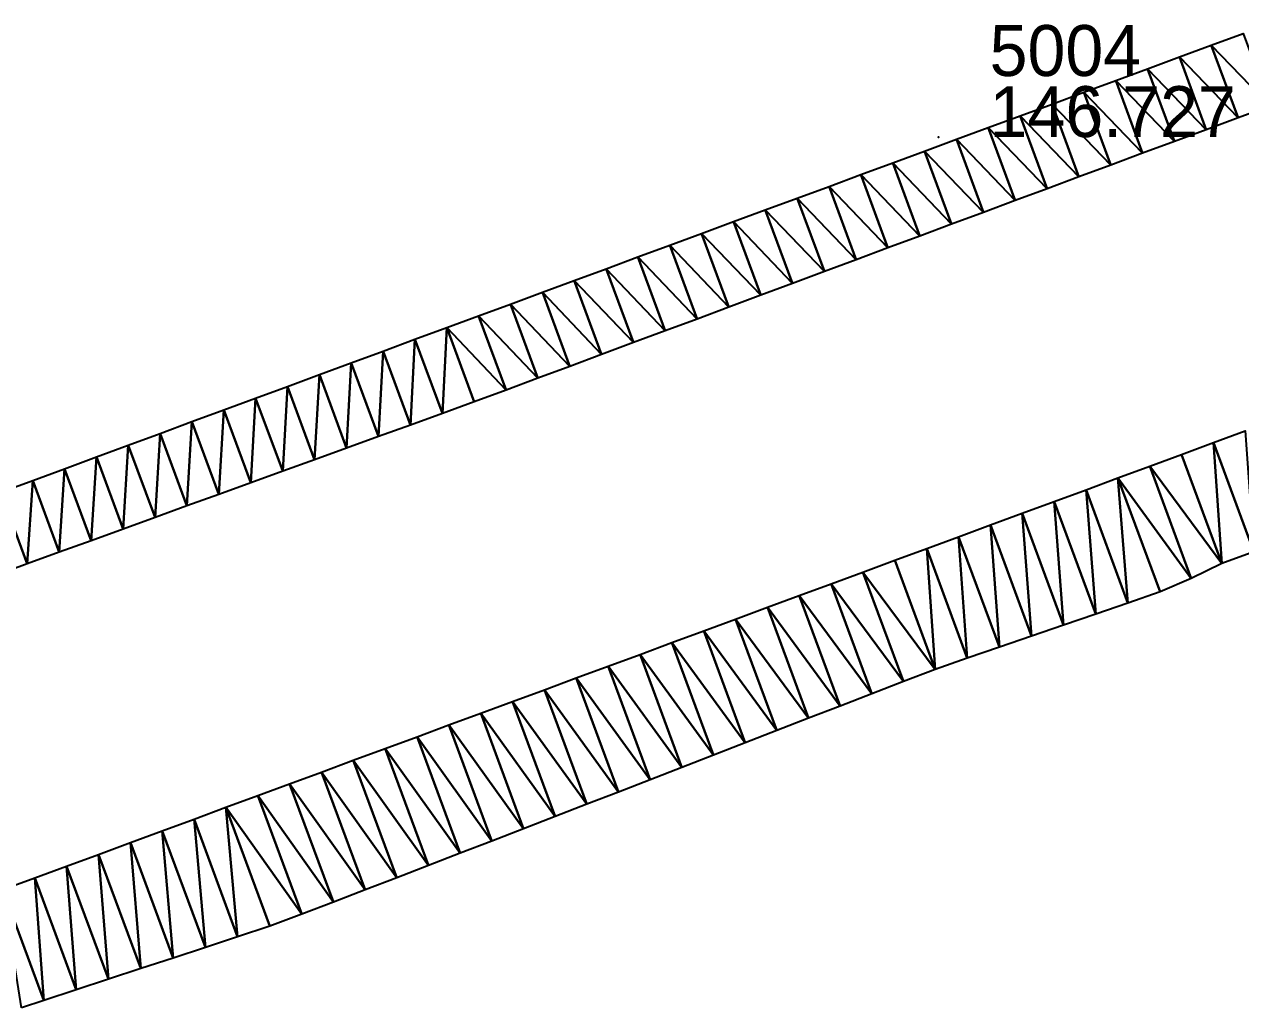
# Model space of a CAD drawing. Header units: metres. Extents: x 1882598 to 1885460, y 3171405 to 3171756.
# Drawn here: x 1884864.41 to 1884900.23, y 3171640.27 to 3171669.24 of the extents above; entities that cross this region are included whole.
import ezdxf

# ---------------------------------------------------------------- set-up
doc = ezdxf.new("R2010")
doc.units = ezdxf.units.M
doc.header["$MEASUREMENT"] = 0
doc.layers.add('pntelev', color=2, linetype='Continuous')
doc.layers.add('pntno', color=3, linetype='Continuous')
doc.layers.add('Triangles surfaces projet', color=7, linetype='Continuous', true_color=0x848484)

msp = doc.modelspace()

# ---------------------------------------------------------------- linework, layer by layer
msp.add_point((1884891.338, 3171665.919, 146.727))
at = {"layer": 'Triangles surfaces projet'}
for points in [[(1884901.096, 3171666.83, 146.683), (1884899.366, 3171668.626, 146.587), (1884900.304, 3171668.973, 146.626), (1884901.096, 3171666.83, 146.683)], [(1884900.304, 3171668.973, 146.976), (1884901.096, 3171666.83, 147.033), (1884899.366, 3171668.626, 146.937), (1884900.304, 3171668.973, 146.976)], [(1884898.428, 3171668.279, 146.547), (1884899.366, 3171668.626, 146.587), (1884900.158, 3171666.483, 146.644), (1884898.428, 3171668.279, 146.547)], [(1884899.366, 3171668.626, 146.937), (1884900.158, 3171666.483, 146.994), (1884898.428, 3171668.279, 146.897), (1884899.366, 3171668.626, 146.937)], [(1884901.096, 3171666.83, 146.683), (1884900.158, 3171666.483, 146.644), (1884899.366, 3171668.626, 146.587), (1884901.096, 3171666.83, 146.683)], [(1884901.096, 3171666.83, 147.033), (1884900.158, 3171666.483, 146.994), (1884899.366, 3171668.626, 146.937), (1884901.096, 3171666.83, 147.033)], [(1884898.428, 3171668.279, 146.547), (1884899.22, 3171666.136, 146.604), (1884897.49, 3171667.933, 146.508), (1884898.428, 3171668.279, 146.547)], [(1884898.428, 3171668.279, 146.897), (1884899.22, 3171666.136, 146.954), (1884897.49, 3171667.933, 146.858), (1884898.428, 3171668.279, 146.897)], [(1884900.158, 3171666.483, 146.644), (1884899.22, 3171666.136, 146.604), (1884898.428, 3171668.279, 146.547), (1884900.158, 3171666.483, 146.644)], [(1884900.158, 3171666.483, 146.994), (1884899.22, 3171666.136, 146.954), (1884898.428, 3171668.279, 146.897), (1884900.158, 3171666.483, 146.994)], [(1884897.49, 3171667.933, 146.508), (1884898.282, 3171665.789, 146.565), (1884896.552, 3171667.586, 146.468), (1884897.49, 3171667.933, 146.508)], [(1884897.49, 3171667.933, 146.858), (1884898.282, 3171665.789, 146.915), (1884896.552, 3171667.586, 146.818), (1884897.49, 3171667.933, 146.858)], [(1884897.49, 3171667.933, 146.508), (1884899.22, 3171666.136, 146.604), (1884898.282, 3171665.789, 146.565), (1884897.49, 3171667.933, 146.508)], [(1884899.22, 3171666.136, 146.954), (1884898.282, 3171665.789, 146.915), (1884897.49, 3171667.933, 146.858), (1884899.22, 3171666.136, 146.954)], [(1884895.614, 3171667.24, 146.429), (1884896.552, 3171667.586, 146.468), (1884897.345, 3171665.442, 146.525), (1884895.614, 3171667.24, 146.429)], [(1884896.552, 3171667.586, 146.818), (1884897.345, 3171665.442, 146.875), (1884895.614, 3171667.24, 146.779), (1884896.552, 3171667.586, 146.818)], [(1884897.345, 3171665.442, 146.525), (1884896.552, 3171667.586, 146.468), (1884898.282, 3171665.789, 146.565), (1884897.345, 3171665.442, 146.525)], [(1884898.282, 3171665.789, 146.915), (1884897.345, 3171665.442, 146.875), (1884896.552, 3171667.586, 146.818), (1884898.282, 3171665.789, 146.915)], [(1884895.614, 3171667.24, 146.429), (1884896.407, 3171665.095, 146.486), (1884894.676, 3171666.893, 146.389), (1884895.614, 3171667.24, 146.429)], [(1884895.614, 3171667.24, 146.779), (1884896.407, 3171665.095, 146.836), (1884894.676, 3171666.893, 146.739), (1884895.614, 3171667.24, 146.779)], [(1884896.407, 3171665.095, 146.486), (1884895.614, 3171667.24, 146.429), (1884897.345, 3171665.442, 146.525), (1884896.407, 3171665.095, 146.486)], [(1884897.345, 3171665.442, 146.875), (1884896.407, 3171665.095, 146.836), (1884895.614, 3171667.24, 146.779), (1884897.345, 3171665.442, 146.875)], [(1884894.676, 3171666.893, 146.389), (1884895.469, 3171664.747, 146.446), (1884893.738, 3171666.546, 146.35), (1884894.676, 3171666.893, 146.389)], [(1884894.676, 3171666.893, 146.739), (1884895.469, 3171664.747, 146.796), (1884893.738, 3171666.546, 146.7), (1884894.676, 3171666.893, 146.739)], [(1884895.469, 3171664.747, 146.446), (1884894.676, 3171666.893, 146.389), (1884896.407, 3171665.095, 146.486), (1884895.469, 3171664.747, 146.446)], [(1884896.407, 3171665.095, 146.836), (1884895.469, 3171664.747, 146.796), (1884894.676, 3171666.893, 146.739), (1884896.407, 3171665.095, 146.836)], [(1884893.738, 3171666.546, 146.35), (1884894.532, 3171664.398, 146.407), (1884892.8, 3171666.2, 146.311), (1884893.738, 3171666.546, 146.35)], [(1884893.738, 3171666.546, 146.7), (1884894.532, 3171664.398, 146.757), (1884892.8, 3171666.2, 146.661), (1884893.738, 3171666.546, 146.7)], [(1884895.469, 3171664.747, 146.446), (1884894.532, 3171664.398, 146.407), (1884893.738, 3171666.546, 146.35), (1884895.469, 3171664.747, 146.446)], [(1884895.469, 3171664.747, 146.796), (1884894.532, 3171664.398, 146.757), (1884893.738, 3171666.546, 146.7), (1884895.469, 3171664.747, 146.796)], [(1884893.595, 3171664.049, 146.368), (1884891.862, 3171665.853, 146.271), (1884892.8, 3171666.2, 146.311), (1884893.595, 3171664.049, 146.368)], [(1884892.8, 3171666.2, 146.661), (1884893.595, 3171664.049, 146.718), (1884891.862, 3171665.853, 146.621), (1884892.8, 3171666.2, 146.661)], [(1884894.532, 3171664.398, 146.407), (1884893.595, 3171664.049, 146.368), (1884892.8, 3171666.2, 146.311), (1884894.532, 3171664.398, 146.407)], [(1884894.532, 3171664.398, 146.757), (1884893.595, 3171664.049, 146.718), (1884892.8, 3171666.2, 146.661), (1884894.532, 3171664.398, 146.757)], [(1884891.862, 3171665.853, 146.271), (1884892.658, 3171663.7, 146.329), (1884890.924, 3171665.507, 146.232), (1884891.862, 3171665.853, 146.271)], [(1884891.862, 3171665.853, 146.621), (1884892.658, 3171663.7, 146.679), (1884890.924, 3171665.507, 146.582), (1884891.862, 3171665.853, 146.621)], [(1884893.595, 3171664.049, 146.368), (1884892.658, 3171663.7, 146.329), (1884891.862, 3171665.853, 146.271), (1884893.595, 3171664.049, 146.368)], [(1884893.595, 3171664.049, 146.718), (1884892.658, 3171663.7, 146.679), (1884891.862, 3171665.853, 146.621), (1884893.595, 3171664.049, 146.718)], [(1884889.986, 3171665.16, 146.193), (1884890.924, 3171665.507, 146.232), (1884891.721, 3171663.351, 146.29), (1884889.986, 3171665.16, 146.193)], [(1884890.924, 3171665.507, 146.582), (1884891.721, 3171663.351, 146.64), (1884889.986, 3171665.16, 146.543), (1884890.924, 3171665.507, 146.582)], [(1884890.924, 3171665.507, 146.232), (1884892.658, 3171663.7, 146.329), (1884891.721, 3171663.351, 146.29), (1884890.924, 3171665.507, 146.232)], [(1884892.658, 3171663.7, 146.679), (1884891.721, 3171663.351, 146.64), (1884890.924, 3171665.507, 146.582), (1884892.658, 3171663.7, 146.679)], [(1884889.986, 3171665.16, 146.193), (1884890.784, 3171663.002, 146.25), (1884889.048, 3171664.813, 146.154), (1884889.986, 3171665.16, 146.193)], [(1884889.986, 3171665.16, 146.543), (1884890.784, 3171663.002, 146.6), (1884889.048, 3171664.813, 146.504), (1884889.986, 3171665.16, 146.543)], [(1884889.986, 3171665.16, 146.193), (1884891.721, 3171663.351, 146.29), (1884890.784, 3171663.002, 146.25), (1884889.986, 3171665.16, 146.193)], [(1884891.721, 3171663.351, 146.64), (1884890.784, 3171663.002, 146.6), (1884889.986, 3171665.16, 146.543), (1884891.721, 3171663.351, 146.64)], [(1884889.846, 3171662.653, 146.211), (1884888.11, 3171664.467, 146.115), (1884889.048, 3171664.813, 146.154), (1884889.846, 3171662.653, 146.211)], [(1884889.048, 3171664.813, 146.504), (1884889.846, 3171662.653, 146.561), (1884888.11, 3171664.467, 146.465), (1884889.048, 3171664.813, 146.504)], [(1884890.784, 3171663.002, 146.25), (1884889.846, 3171662.653, 146.211), (1884889.048, 3171664.813, 146.154), (1884890.784, 3171663.002, 146.25)], [(1884890.784, 3171663.002, 146.6), (1884889.846, 3171662.653, 146.561), (1884889.048, 3171664.813, 146.504), (1884890.784, 3171663.002, 146.6)], [(1884887.172, 3171664.12, 146.076), (1884888.11, 3171664.467, 146.115), (1884888.909, 3171662.304, 146.172), (1884887.172, 3171664.12, 146.076)], [(1884888.11, 3171664.467, 146.465), (1884888.909, 3171662.304, 146.522), (1884887.172, 3171664.12, 146.426), (1884888.11, 3171664.467, 146.465)], [(1884889.846, 3171662.653, 146.211), (1884888.909, 3171662.304, 146.172), (1884888.11, 3171664.467, 146.115), (1884889.846, 3171662.653, 146.211)], [(1884889.846, 3171662.653, 146.561), (1884888.909, 3171662.304, 146.522), (1884888.11, 3171664.467, 146.465), (1884889.846, 3171662.653, 146.561)], [(1884887.172, 3171664.12, 146.076), (1884887.972, 3171661.955, 146.133), (1884886.234, 3171663.774, 146.037), (1884887.172, 3171664.12, 146.076)], [(1884887.172, 3171664.12, 146.426), (1884887.972, 3171661.955, 146.483), (1884886.234, 3171663.774, 146.387), (1884887.172, 3171664.12, 146.426)], [(1884888.909, 3171662.304, 146.172), (1884887.972, 3171661.955, 146.133), (1884887.172, 3171664.12, 146.076), (1884888.909, 3171662.304, 146.172)], [(1884888.909, 3171662.304, 146.522), (1884887.972, 3171661.955, 146.483), (1884887.172, 3171664.12, 146.426), (1884888.909, 3171662.304, 146.522)], [(1884887.035, 3171661.606, 146.094), (1884885.296, 3171663.427, 145.998), (1884886.234, 3171663.774, 146.037), (1884887.035, 3171661.606, 146.094)], [(1884886.234, 3171663.774, 146.387), (1884887.035, 3171661.606, 146.444), (1884885.296, 3171663.427, 146.348), (1884886.234, 3171663.774, 146.387)], [(1884886.234, 3171663.774, 146.037), (1884887.972, 3171661.955, 146.133), (1884887.035, 3171661.606, 146.094), (1884886.234, 3171663.774, 146.037)], [(1884887.972, 3171661.955, 146.483), (1884887.035, 3171661.606, 146.444), (1884886.234, 3171663.774, 146.387), (1884887.972, 3171661.955, 146.483)], [(1884885.296, 3171663.427, 145.998), (1884886.098, 3171661.257, 146.055), (1884884.358, 3171663.08, 145.959), (1884885.296, 3171663.427, 145.998)], [(1884885.296, 3171663.427, 146.348), (1884886.098, 3171661.257, 146.405), (1884884.358, 3171663.08, 146.309), (1884885.296, 3171663.427, 146.348)], [(1884886.098, 3171661.257, 146.055), (1884885.296, 3171663.427, 145.998), (1884887.035, 3171661.606, 146.094), (1884886.098, 3171661.257, 146.055)], [(1884887.035, 3171661.606, 146.444), (1884886.098, 3171661.257, 146.405), (1884885.296, 3171663.427, 146.348), (1884887.035, 3171661.606, 146.444)], [(1884884.224, 3171660.559, 145.978), (1884882.482, 3171662.387, 145.881), (1884883.42, 3171662.734, 145.92), (1884884.224, 3171660.559, 145.978)], [(1884883.42, 3171662.734, 146.27), (1884884.224, 3171660.559, 146.328), (1884882.482, 3171662.387, 146.231), (1884883.42, 3171662.734, 146.27)], [(1884883.42, 3171662.734, 145.92), (1884884.358, 3171663.08, 145.959), (1884885.161, 3171660.908, 146.017), (1884883.42, 3171662.734, 145.92)], [(1884884.358, 3171663.08, 146.309), (1884885.161, 3171660.908, 146.367), (1884883.42, 3171662.734, 146.27), (1884884.358, 3171663.08, 146.309)], [(1884884.224, 3171660.559, 145.978), (1884883.42, 3171662.734, 145.92), (1884885.161, 3171660.908, 146.017), (1884884.224, 3171660.559, 145.978)], [(1884885.161, 3171660.908, 146.367), (1884884.224, 3171660.559, 146.328), (1884883.42, 3171662.734, 146.27), (1884885.161, 3171660.908, 146.367)], [(1884885.161, 3171660.908, 146.017), (1884884.358, 3171663.08, 145.959), (1884886.098, 3171661.257, 146.055), (1884885.161, 3171660.908, 146.017)], [(1884886.098, 3171661.257, 146.405), (1884885.161, 3171660.908, 146.367), (1884884.358, 3171663.08, 146.309), (1884886.098, 3171661.257, 146.405)], [(1884882.482, 3171662.387, 145.881), (1884883.286, 3171660.21, 145.939), (1884881.544, 3171662.041, 145.842), (1884882.482, 3171662.387, 145.881)], [(1884882.482, 3171662.387, 146.231), (1884883.286, 3171660.21, 146.289), (1884881.544, 3171662.041, 146.192), (1884882.482, 3171662.387, 146.231)], [(1884883.286, 3171660.21, 145.939), (1884882.482, 3171662.387, 145.881), (1884884.224, 3171660.559, 145.978), (1884883.286, 3171660.21, 145.939)], [(1884884.224, 3171660.559, 146.328), (1884883.286, 3171660.21, 146.289), (1884882.482, 3171662.387, 146.231), (1884884.224, 3171660.559, 146.328)], [(1884881.544, 3171662.041, 145.842), (1884882.349, 3171659.862, 145.9), (1884880.606, 3171661.694, 145.803), (1884881.544, 3171662.041, 145.842)], [(1884881.544, 3171662.041, 146.192), (1884882.349, 3171659.862, 146.25), (1884880.606, 3171661.694, 146.153), (1884881.544, 3171662.041, 146.192)], [(1884882.349, 3171659.862, 145.9), (1884881.544, 3171662.041, 145.842), (1884883.286, 3171660.21, 145.939), (1884882.349, 3171659.862, 145.9)], [(1884883.286, 3171660.21, 146.289), (1884882.349, 3171659.862, 146.25), (1884881.544, 3171662.041, 146.192), (1884883.286, 3171660.21, 146.289)], [(1884879.668, 3171661.347, 145.765), (1884880.606, 3171661.694, 145.803), (1884881.412, 3171659.513, 145.862), (1884879.668, 3171661.347, 145.765)], [(1884880.606, 3171661.694, 146.153), (1884881.412, 3171659.513, 146.212), (1884879.668, 3171661.347, 146.115), (1884880.606, 3171661.694, 146.153)], [(1884881.412, 3171659.513, 145.862), (1884880.606, 3171661.694, 145.803), (1884882.349, 3171659.862, 145.9), (1884881.412, 3171659.513, 145.862)], [(1884882.349, 3171659.862, 146.25), (1884881.412, 3171659.513, 146.212), (1884880.606, 3171661.694, 146.153), (1884882.349, 3171659.862, 146.25)], [(1884880.475, 3171659.164, 145.823), (1884878.73, 3171661.001, 145.726), (1884879.668, 3171661.347, 145.765), (1884880.475, 3171659.164, 145.823)], [(1884879.668, 3171661.347, 146.115), (1884880.475, 3171659.164, 146.173), (1884878.73, 3171661.001, 146.076), (1884879.668, 3171661.347, 146.115)], [(1884879.668, 3171661.347, 145.765), (1884881.412, 3171659.513, 145.862), (1884880.475, 3171659.164, 145.823), (1884879.668, 3171661.347, 145.765)], [(1884881.412, 3171659.513, 146.212), (1884880.475, 3171659.164, 146.173), (1884879.668, 3171661.347, 146.115), (1884881.412, 3171659.513, 146.212)], [(1884878.73, 3171661.001, 145.726), (1884879.538, 3171658.815, 145.784), (1884877.792, 3171660.654, 145.687), (1884878.73, 3171661.001, 145.726)], [(1884878.73, 3171661.001, 146.076), (1884879.538, 3171658.815, 146.134), (1884877.792, 3171660.654, 146.037), (1884878.73, 3171661.001, 146.076)], [(1884878.73, 3171661.001, 145.726), (1884880.475, 3171659.164, 145.823), (1884879.538, 3171658.815, 145.784), (1884878.73, 3171661.001, 145.726)], [(1884880.475, 3171659.164, 146.173), (1884879.538, 3171658.815, 146.134), (1884878.73, 3171661.001, 146.076), (1884880.475, 3171659.164, 146.173)], [(1884876.854, 3171660.308, 145.649), (1884877.792, 3171660.654, 145.687), (1884878.601, 3171658.466, 145.746), (1884876.854, 3171660.308, 145.649)], [(1884877.792, 3171660.654, 146.037), (1884878.601, 3171658.466, 146.096), (1884876.854, 3171660.308, 145.999), (1884877.792, 3171660.654, 146.037)], [(1884878.601, 3171658.466, 145.746), (1884877.792, 3171660.654, 145.687), (1884879.538, 3171658.815, 145.784), (1884878.601, 3171658.466, 145.746)], [(1884879.538, 3171658.815, 146.134), (1884878.601, 3171658.466, 146.096), (1884877.792, 3171660.654, 146.037), (1884879.538, 3171658.815, 146.134)], [(1884876.724, 3171657.775, 145.668), (1884875.916, 3171659.961, 145.61), (1884876.854, 3171660.308, 145.649), (1884876.724, 3171657.775, 145.668)], [(1884876.854, 3171660.308, 145.999), (1884876.724, 3171657.775, 146.018), (1884875.916, 3171659.961, 145.96), (1884876.854, 3171660.308, 145.999)], [(1884876.724, 3171657.775, 145.668), (1884876.854, 3171660.308, 145.649), (1884877.664, 3171658.117, 145.707), (1884876.724, 3171657.775, 145.668)], [(1884877.664, 3171658.117, 146.057), (1884876.724, 3171657.775, 146.018), (1884876.854, 3171660.308, 145.999), (1884877.664, 3171658.117, 146.057)], [(1884877.664, 3171658.117, 145.707), (1884876.854, 3171660.308, 145.649), (1884878.601, 3171658.466, 145.746), (1884877.664, 3171658.117, 145.707)], [(1884878.601, 3171658.466, 146.096), (1884877.664, 3171658.117, 146.057), (1884876.854, 3171660.308, 145.999), (1884878.601, 3171658.466, 146.096)], [(1884875.916, 3171659.961, 145.61), (1884875.784, 3171657.434, 145.63), (1884874.978, 3171659.614, 145.572), (1884875.916, 3171659.961, 145.61)], [(1884875.916, 3171659.961, 145.96), (1884875.784, 3171657.434, 145.98), (1884874.978, 3171659.614, 145.922), (1884875.916, 3171659.961, 145.96)], [(1884875.916, 3171659.961, 145.61), (1884876.724, 3171657.775, 145.668), (1884875.784, 3171657.434, 145.63), (1884875.916, 3171659.961, 145.61)], [(1884876.724, 3171657.775, 146.018), (1884875.784, 3171657.434, 145.98), (1884875.916, 3171659.961, 145.96), (1884876.724, 3171657.775, 146.018)], [(1884874.843, 3171657.093, 145.591), (1884874.04, 3171659.268, 145.533), (1884874.978, 3171659.614, 145.572), (1884874.843, 3171657.093, 145.591)], [(1884874.978, 3171659.614, 145.922), (1884874.843, 3171657.093, 145.941), (1884874.04, 3171659.268, 145.883), (1884874.978, 3171659.614, 145.922)], [(1884875.784, 3171657.434, 145.63), (1884874.843, 3171657.093, 145.591), (1884874.978, 3171659.614, 145.572), (1884875.784, 3171657.434, 145.63)], [(1884875.784, 3171657.434, 145.98), (1884874.843, 3171657.093, 145.941), (1884874.978, 3171659.614, 145.922), (1884875.784, 3171657.434, 145.98)], [(1884874.04, 3171659.268, 145.533), (1884873.903, 3171656.753, 145.553), (1884873.102, 3171658.921, 145.495), (1884874.04, 3171659.268, 145.533)], [(1884874.04, 3171659.268, 145.883), (1884873.903, 3171656.753, 145.903), (1884873.102, 3171658.921, 145.845), (1884874.04, 3171659.268, 145.883)], [(1884874.843, 3171657.093, 145.591), (1884873.903, 3171656.753, 145.553), (1884874.04, 3171659.268, 145.533), (1884874.843, 3171657.093, 145.591)], [(1884874.843, 3171657.093, 145.941), (1884873.903, 3171656.753, 145.903), (1884874.04, 3171659.268, 145.883), (1884874.843, 3171657.093, 145.941)], [(1884872.963, 3171656.412, 145.514), (1884872.164, 3171658.575, 145.456), (1884873.102, 3171658.921, 145.495), (1884872.963, 3171656.412, 145.514)], [(1884873.102, 3171658.921, 145.845), (1884872.963, 3171656.412, 145.864), (1884872.164, 3171658.575, 145.806), (1884873.102, 3171658.921, 145.845)], [(1884873.903, 3171656.753, 145.553), (1884872.963, 3171656.412, 145.514), (1884873.102, 3171658.921, 145.495), (1884873.903, 3171656.753, 145.553)], [(1884873.903, 3171656.753, 145.903), (1884872.963, 3171656.412, 145.864), (1884873.102, 3171658.921, 145.845), (1884873.903, 3171656.753, 145.903)], [(1884871.226, 3171658.228, 145.418), (1884872.164, 3171658.575, 145.456), (1884872.023, 3171656.072, 145.476), (1884871.226, 3171658.228, 145.418)], [(1884872.164, 3171658.575, 145.806), (1884872.023, 3171656.072, 145.826), (1884871.226, 3171658.228, 145.768), (1884872.164, 3171658.575, 145.806)], [(1884872.963, 3171656.412, 145.514), (1884872.023, 3171656.072, 145.476), (1884872.164, 3171658.575, 145.456), (1884872.963, 3171656.412, 145.514)], [(1884872.963, 3171656.412, 145.864), (1884872.023, 3171656.072, 145.826), (1884872.164, 3171658.575, 145.806), (1884872.963, 3171656.412, 145.864)], [(1884871.226, 3171658.228, 145.418), (1884871.083, 3171655.731, 145.437), (1884870.288, 3171657.881, 145.38), (1884871.226, 3171658.228, 145.418)], [(1884871.226, 3171658.228, 145.768), (1884871.083, 3171655.731, 145.787), (1884870.288, 3171657.881, 145.73), (1884871.226, 3171658.228, 145.768)], [(1884871.226, 3171658.228, 145.418), (1884872.023, 3171656.072, 145.476), (1884871.083, 3171655.731, 145.437), (1884871.226, 3171658.228, 145.418)], [(1884872.023, 3171656.072, 145.826), (1884871.083, 3171655.731, 145.787), (1884871.226, 3171658.228, 145.768), (1884872.023, 3171656.072, 145.826)], [(1884869.35, 3171657.535, 145.342), (1884870.288, 3171657.881, 145.38), (1884870.142, 3171655.39, 145.399), (1884869.35, 3171657.535, 145.342)], [(1884870.288, 3171657.881, 145.73), (1884870.142, 3171655.39, 145.749), (1884869.35, 3171657.535, 145.692), (1884870.288, 3171657.881, 145.73)], [(1884870.142, 3171655.39, 145.399), (1884870.288, 3171657.881, 145.38), (1884871.083, 3171655.731, 145.437), (1884870.142, 3171655.39, 145.399)], [(1884871.083, 3171655.731, 145.787), (1884870.142, 3171655.39, 145.749), (1884870.288, 3171657.881, 145.73), (1884871.083, 3171655.731, 145.787)], [(1884868.412, 3171657.188, 145.303), (1884869.35, 3171657.535, 145.342), (1884869.202, 3171655.05, 145.36), (1884868.412, 3171657.188, 145.303)], [(1884869.35, 3171657.535, 145.692), (1884869.202, 3171655.05, 145.71), (1884868.412, 3171657.188, 145.653), (1884869.35, 3171657.535, 145.692)], [(1884869.202, 3171655.05, 145.36), (1884869.35, 3171657.535, 145.342), (1884870.142, 3171655.39, 145.399), (1884869.202, 3171655.05, 145.36)], [(1884870.142, 3171655.39, 145.749), (1884869.202, 3171655.05, 145.71), (1884869.35, 3171657.535, 145.692), (1884870.142, 3171655.39, 145.749)], [(1884868.412, 3171657.188, 145.303), (1884868.262, 3171654.709, 145.322), (1884867.474, 3171656.842, 145.265), (1884868.412, 3171657.188, 145.303)], [(1884868.412, 3171657.188, 145.653), (1884868.262, 3171654.709, 145.672), (1884867.474, 3171656.842, 145.615), (1884868.412, 3171657.188, 145.653)], [(1884868.262, 3171654.709, 145.322), (1884868.412, 3171657.188, 145.303), (1884869.202, 3171655.05, 145.36), (1884868.262, 3171654.709, 145.322)], [(1884869.202, 3171655.05, 145.71), (1884868.262, 3171654.709, 145.672), (1884868.412, 3171657.188, 145.653), (1884869.202, 3171655.05, 145.71)], [(1884900.617, 3171653.7, 146.533), (1884899.429, 3171656.917, 146.926), (1884900.367, 3171657.263, 146.966), (1884900.617, 3171653.7, 146.533)], [(1884867.474, 3171656.842, 145.265), (1884867.322, 3171654.368, 145.284), (1884866.536, 3171656.495, 145.227), (1884867.474, 3171656.842, 145.265)], [(1884867.474, 3171656.842, 145.615), (1884867.322, 3171654.368, 145.634), (1884866.536, 3171656.495, 145.577), (1884867.474, 3171656.842, 145.615)], [(1884867.322, 3171654.368, 145.284), (1884867.474, 3171656.842, 145.265), (1884868.262, 3171654.709, 145.322), (1884867.322, 3171654.368, 145.284)], [(1884868.262, 3171654.709, 145.672), (1884867.322, 3171654.368, 145.634), (1884867.474, 3171656.842, 145.615), (1884868.262, 3171654.709, 145.672)], [(1884898.491, 3171656.57, 146.887), (1884899.429, 3171656.917, 146.926), (1884899.679, 3171653.355, 146.493), (1884898.491, 3171656.57, 146.887)], [(1884899.679, 3171653.355, 146.493), (1884899.429, 3171656.917, 146.926), (1884900.617, 3171653.7, 146.533), (1884899.679, 3171653.355, 146.493)], [(1884866.382, 3171654.028, 145.246), (1884865.598, 3171656.149, 145.189), (1884866.536, 3171656.495, 145.227), (1884866.382, 3171654.028, 145.246)], [(1884866.536, 3171656.495, 145.577), (1884866.382, 3171654.028, 145.596), (1884865.598, 3171656.149, 145.539), (1884866.536, 3171656.495, 145.577)], [(1884866.382, 3171654.028, 145.246), (1884866.536, 3171656.495, 145.227), (1884867.322, 3171654.368, 145.284), (1884866.382, 3171654.028, 145.246)], [(1884867.322, 3171654.368, 145.634), (1884866.382, 3171654.028, 145.596), (1884866.536, 3171656.495, 145.577), (1884867.322, 3171654.368, 145.634)], [(1884897.553, 3171656.224, 146.848), (1884898.491, 3171656.57, 146.887), (1884899.679, 3171653.355, 146.493), (1884897.553, 3171656.224, 146.848)], [(1884864.66, 3171655.802, 145.151), (1884865.598, 3171656.149, 145.189), (1884865.441, 3171653.687, 145.207), (1884864.66, 3171655.802, 145.151)], [(1884865.598, 3171656.149, 145.539), (1884865.441, 3171653.687, 145.557), (1884864.66, 3171655.802, 145.501), (1884865.598, 3171656.149, 145.539)], [(1884865.441, 3171653.687, 145.207), (1884865.598, 3171656.149, 145.189), (1884866.382, 3171654.028, 145.246), (1884865.441, 3171653.687, 145.207)], [(1884866.382, 3171654.028, 145.596), (1884865.441, 3171653.687, 145.557), (1884865.598, 3171656.149, 145.539), (1884866.382, 3171654.028, 145.596)], [(1884898.776, 3171652.912, 146.435), (1884896.615, 3171655.877, 146.808), (1884897.553, 3171656.224, 146.848), (1884898.776, 3171652.912, 146.435)], [(1884897.553, 3171656.224, 146.848), (1884899.679, 3171653.355, 146.493), (1884898.776, 3171652.912, 146.435), (1884897.553, 3171656.224, 146.848)], [(1884864.501, 3171653.347, 145.169), (1884863.722, 3171655.455, 145.113), (1884864.66, 3171655.802, 145.151), (1884864.501, 3171653.347, 145.169)], [(1884864.66, 3171655.802, 145.501), (1884864.501, 3171653.347, 145.519), (1884863.722, 3171655.455, 145.463), (1884864.66, 3171655.802, 145.501)], [(1884865.441, 3171653.687, 145.207), (1884864.501, 3171653.347, 145.169), (1884864.66, 3171655.802, 145.151), (1884865.441, 3171653.687, 145.207)], [(1884865.441, 3171653.687, 145.557), (1884864.501, 3171653.347, 145.519), (1884864.66, 3171655.802, 145.501), (1884865.441, 3171653.687, 145.557)], [(1884896.615, 3171655.877, 146.808), (1884896.911, 3171652.191, 146.35), (1884895.677, 3171655.53, 146.769), (1884896.615, 3171655.877, 146.808)], [(1884896.911, 3171652.191, 146.35), (1884896.615, 3171655.877, 146.808), (1884897.856, 3171652.517, 146.386), (1884896.911, 3171652.191, 146.35)], [(1884898.776, 3171652.912, 146.435), (1884897.856, 3171652.517, 146.386), (1884896.615, 3171655.877, 146.808), (1884898.776, 3171652.912, 146.435)], [(1884863.722, 3171655.455, 145.113), (1884864.501, 3171653.347, 145.169), (1884863.561, 3171653.006, 145.131), (1884863.722, 3171655.455, 145.113)], [(1884864.501, 3171653.347, 145.519), (1884863.561, 3171653.006, 145.481), (1884863.722, 3171655.455, 145.463), (1884864.501, 3171653.347, 145.519)], [(1884894.739, 3171655.184, 146.73), (1884895.677, 3171655.53, 146.769), (1884895.965, 3171651.865, 146.314), (1884894.739, 3171655.184, 146.73)], [(1884895.677, 3171655.53, 146.769), (1884896.911, 3171652.191, 146.35), (1884895.965, 3171651.865, 146.314), (1884895.677, 3171655.53, 146.769)], [(1884894.739, 3171655.184, 146.73), (1884895.019, 3171651.539, 146.277), (1884893.801, 3171654.837, 146.691), (1884894.739, 3171655.184, 146.73)], [(1884895.019, 3171651.539, 146.277), (1884894.739, 3171655.184, 146.73), (1884895.965, 3171651.865, 146.314), (1884895.019, 3171651.539, 146.277)], [(1884893.128, 3171650.887, 146.206), (1884891.925, 3171654.144, 146.612), (1884892.863, 3171654.491, 146.651), (1884893.128, 3171650.887, 146.206)], [(1884892.863, 3171654.491, 146.651), (1884893.801, 3171654.837, 146.691), (1884894.074, 3171651.213, 146.241), (1884892.863, 3171654.491, 146.651)], [(1884893.128, 3171650.887, 146.206), (1884892.863, 3171654.491, 146.651), (1884894.074, 3171651.213, 146.241), (1884893.128, 3171650.887, 146.206)], [(1884894.074, 3171651.213, 146.241), (1884893.801, 3171654.837, 146.691), (1884895.019, 3171651.539, 146.277), (1884894.074, 3171651.213, 146.241)], [(1884891.925, 3171654.144, 146.612), (1884892.182, 3171650.562, 146.17), (1884890.987, 3171653.798, 146.573), (1884891.925, 3171654.144, 146.612)], [(1884892.182, 3171650.562, 146.17), (1884891.925, 3171654.144, 146.612), (1884893.128, 3171650.887, 146.206), (1884892.182, 3171650.562, 146.17)], [(1884891.236, 3171650.237, 146.134), (1884890.048, 3171653.451, 146.534), (1884890.987, 3171653.798, 146.573), (1884891.236, 3171650.237, 146.134)], [(1884891.236, 3171650.237, 146.134), (1884890.987, 3171653.798, 146.573), (1884892.182, 3171650.562, 146.17), (1884891.236, 3171650.237, 146.134)], [(1884890.048, 3171653.451, 146.534), (1884891.236, 3171650.237, 146.134), (1884889.11, 3171653.104, 146.495), (1884890.048, 3171653.451, 146.534)], [(1884890.302, 3171649.88, 146.092), (1884888.172, 3171652.758, 146.456), (1884889.11, 3171653.104, 146.495), (1884890.302, 3171649.88, 146.092)], [(1884890.302, 3171649.88, 146.092), (1884889.11, 3171653.104, 146.495), (1884891.236, 3171650.237, 146.134), (1884890.302, 3171649.88, 146.092)], [(1884887.234, 3171652.411, 146.417), (1884888.172, 3171652.758, 146.456), (1884889.37, 3171649.518, 146.05), (1884887.234, 3171652.411, 146.417)], [(1884889.37, 3171649.518, 146.05), (1884888.172, 3171652.758, 146.456), (1884890.302, 3171649.88, 146.092), (1884889.37, 3171649.518, 146.05)], [(1884886.296, 3171652.065, 146.379), (1884887.234, 3171652.411, 146.417), (1884888.437, 3171649.156, 146.007), (1884886.296, 3171652.065, 146.379)], [(1884888.437, 3171649.156, 146.007), (1884887.234, 3171652.411, 146.417), (1884889.37, 3171649.518, 146.05), (1884888.437, 3171649.156, 146.007)], [(1884885.358, 3171651.718, 146.34), (1884886.296, 3171652.065, 146.379), (1884887.505, 3171648.794, 145.965), (1884885.358, 3171651.718, 146.34)], [(1884887.505, 3171648.794, 145.965), (1884886.296, 3171652.065, 146.379), (1884888.437, 3171649.156, 146.007), (1884887.505, 3171648.794, 145.965)], [(1884886.573, 3171648.432, 145.922), (1884884.42, 3171651.371, 146.301), (1884885.358, 3171651.718, 146.34), (1884886.573, 3171648.432, 145.922)], [(1884886.573, 3171648.432, 145.922), (1884885.358, 3171651.718, 146.34), (1884887.505, 3171648.794, 145.965), (1884886.573, 3171648.432, 145.922)], [(1884885.64, 3171648.07, 145.88), (1884883.482, 3171651.025, 146.262), (1884884.42, 3171651.371, 146.301), (1884885.64, 3171648.07, 145.88)], [(1884886.573, 3171648.432, 145.922), (1884885.64, 3171648.07, 145.88), (1884884.42, 3171651.371, 146.301), (1884886.573, 3171648.432, 145.922)], [(1884884.708, 3171647.708, 145.837), (1884882.544, 3171650.678, 146.224), (1884883.482, 3171651.025, 146.262), (1884884.708, 3171647.708, 145.837)], [(1884883.482, 3171651.025, 146.262), (1884885.64, 3171648.07, 145.88), (1884884.708, 3171647.708, 145.837), (1884883.482, 3171651.025, 146.262)], [(1884881.606, 3171650.332, 146.185), (1884882.544, 3171650.678, 146.224), (1884883.776, 3171647.346, 145.795), (1884881.606, 3171650.332, 146.185)], [(1884882.544, 3171650.678, 146.224), (1884884.708, 3171647.708, 145.837), (1884883.776, 3171647.346, 145.795), (1884882.544, 3171650.678, 146.224)], [(1884882.843, 3171646.984, 145.752), (1884880.668, 3171649.985, 146.146), (1884881.606, 3171650.332, 146.185), (1884882.843, 3171646.984, 145.752)], [(1884882.843, 3171646.984, 145.752), (1884881.606, 3171650.332, 146.185), (1884883.776, 3171647.346, 145.795), (1884882.843, 3171646.984, 145.752)], [(1884879.73, 3171649.638, 146.108), (1884880.668, 3171649.985, 146.146), (1884881.911, 3171646.623, 145.71), (1884879.73, 3171649.638, 146.108)], [(1884880.668, 3171649.985, 146.146), (1884882.843, 3171646.984, 145.752), (1884881.911, 3171646.623, 145.71), (1884880.668, 3171649.985, 146.146)], [(1884878.792, 3171649.292, 146.069), (1884879.73, 3171649.638, 146.108), (1884880.978, 3171646.261, 145.668), (1884878.792, 3171649.292, 146.069)], [(1884880.978, 3171646.261, 145.668), (1884879.73, 3171649.638, 146.108), (1884881.911, 3171646.623, 145.71), (1884880.978, 3171646.261, 145.668)], [(1884877.854, 3171648.945, 146.031), (1884878.792, 3171649.292, 146.069), (1884880.046, 3171645.899, 145.626), (1884877.854, 3171648.945, 146.031)], [(1884880.978, 3171646.261, 145.668), (1884880.046, 3171645.899, 145.626), (1884878.792, 3171649.292, 146.069), (1884880.978, 3171646.261, 145.668)], [(1884876.916, 3171648.599, 145.992), (1884877.854, 3171648.945, 146.031), (1884879.113, 3171645.539, 145.584), (1884876.916, 3171648.599, 145.992)], [(1884880.046, 3171645.899, 145.626), (1884879.113, 3171645.539, 145.584), (1884877.854, 3171648.945, 146.031), (1884880.046, 3171645.899, 145.626)], [(1884878.18, 3171645.178, 145.542), (1884875.978, 3171648.252, 145.954), (1884876.916, 3171648.599, 145.992), (1884878.18, 3171645.178, 145.542)], [(1884876.916, 3171648.599, 145.992), (1884879.113, 3171645.539, 145.584), (1884878.18, 3171645.178, 145.542), (1884876.916, 3171648.599, 145.992)], [(1884875.978, 3171648.252, 145.954), (1884877.247, 3171644.818, 145.5), (1884875.04, 3171647.905, 145.916), (1884875.978, 3171648.252, 145.954)], [(1884878.18, 3171645.178, 145.542), (1884877.247, 3171644.818, 145.5), (1884875.978, 3171648.252, 145.954), (1884878.18, 3171645.178, 145.542)], [(1884875.04, 3171647.905, 145.916), (1884876.314, 3171644.459, 145.458), (1884874.102, 3171647.559, 145.877), (1884875.04, 3171647.905, 145.916)], [(1884875.04, 3171647.905, 145.916), (1884877.247, 3171644.818, 145.5), (1884876.314, 3171644.459, 145.458), (1884875.04, 3171647.905, 145.916)], [(1884873.164, 3171647.212, 145.839), (1884874.102, 3171647.559, 145.877), (1884875.381, 3171644.099, 145.417), (1884873.164, 3171647.212, 145.839)], [(1884875.381, 3171644.099, 145.417), (1884874.102, 3171647.559, 145.877), (1884876.314, 3171644.459, 145.458), (1884875.381, 3171644.099, 145.417)], [(1884873.164, 3171647.212, 145.839), (1884874.448, 3171643.739, 145.375), (1884872.226, 3171646.866, 145.801), (1884873.164, 3171647.212, 145.839)], [(1884873.164, 3171647.212, 145.839), (1884875.381, 3171644.099, 145.417), (1884874.448, 3171643.739, 145.375), (1884873.164, 3171647.212, 145.839)], [(1884873.514, 3171643.379, 145.333), (1884871.288, 3171646.519, 145.763), (1884872.226, 3171646.866, 145.801), (1884873.514, 3171643.379, 145.333)], [(1884874.448, 3171643.739, 145.375), (1884873.514, 3171643.379, 145.333), (1884872.226, 3171646.866, 145.801), (1884874.448, 3171643.739, 145.375)], [(1884872.581, 3171643.019, 145.292), (1884870.35, 3171646.172, 145.725), (1884871.288, 3171646.519, 145.763), (1884872.581, 3171643.019, 145.292)], [(1884872.581, 3171643.019, 145.292), (1884871.288, 3171646.519, 145.763), (1884873.514, 3171643.379, 145.333), (1884872.581, 3171643.019, 145.292)], [(1884870.35, 3171646.172, 145.725), (1884870.695, 3171642.355, 145.22), (1884869.412, 3171645.826, 145.687), (1884870.35, 3171646.172, 145.725)], [(1884870.35, 3171646.172, 145.725), (1884871.645, 3171642.668, 145.252), (1884870.695, 3171642.355, 145.22), (1884870.35, 3171646.172, 145.725)], [(1884872.581, 3171643.019, 145.292), (1884871.645, 3171642.668, 145.252), (1884870.35, 3171646.172, 145.725), (1884872.581, 3171643.019, 145.292)], [(1884868.474, 3171645.479, 145.649), (1884869.412, 3171645.826, 145.687), (1884869.744, 3171642.043, 145.187), (1884868.474, 3171645.479, 145.649)], [(1884869.744, 3171642.043, 145.187), (1884869.412, 3171645.826, 145.687), (1884870.695, 3171642.355, 145.22), (1884869.744, 3171642.043, 145.187)], [(1884868.793, 3171641.731, 145.155), (1884867.536, 3171645.133, 145.611), (1884868.474, 3171645.479, 145.649), (1884868.793, 3171641.731, 145.155)], [(1884868.793, 3171641.731, 145.155), (1884868.474, 3171645.479, 145.649), (1884869.744, 3171642.043, 145.187), (1884868.793, 3171641.731, 145.155)], [(1884867.842, 3171641.419, 145.124), (1884866.598, 3171644.786, 145.573), (1884867.536, 3171645.133, 145.611), (1884867.842, 3171641.419, 145.124)], [(1884867.536, 3171645.133, 145.611), (1884868.793, 3171641.731, 145.155), (1884867.842, 3171641.419, 145.124), (1884867.536, 3171645.133, 145.611)], [(1884865.66, 3171644.439, 145.535), (1884866.598, 3171644.786, 145.573), (1884866.891, 3171641.108, 145.092), (1884865.66, 3171644.439, 145.535)], [(1884866.891, 3171641.108, 145.092), (1884866.598, 3171644.786, 145.573), (1884867.842, 3171641.419, 145.124), (1884866.891, 3171641.108, 145.092)], [(1884865.94, 3171640.796, 145.06), (1884864.722, 3171644.093, 145.497), (1884865.66, 3171644.439, 145.535), (1884865.94, 3171640.796, 145.06)], [(1884866.891, 3171641.108, 145.092), (1884865.94, 3171640.796, 145.06), (1884865.66, 3171644.439, 145.535), (1884866.891, 3171641.108, 145.092)], [(1884864.722, 3171644.093, 145.497), (1884864.989, 3171640.485, 145.029), (1884863.784, 3171643.746, 145.459), (1884864.722, 3171644.093, 145.497)], [(1884864.327, 3171640.269, 145.007), (1884863.784, 3171643.746, 145.459), (1884864.989, 3171640.485, 145.029), (1884864.327, 3171640.269, 145.007)], [(1884865.94, 3171640.796, 145.06), (1884864.989, 3171640.485, 145.029), (1884864.722, 3171644.093, 145.497), (1884865.94, 3171640.796, 145.06)]]:
    msp.add_3dface(points, dxfattribs=at)

# ---------------------------------------------------------------- texts
at = {"layer": 'pntelev'}
msp.add_text('146.727', height=1.5, dxfattribs=at).set_placement((1884892.838, 3171665.919, 146.727))
at = {"layer": 'pntno'}
msp.add_text('5004', height=1.5, dxfattribs=at).set_placement((1884892.838, 3171667.719, 146.727))

doc.saveas('drawing.dxf')
